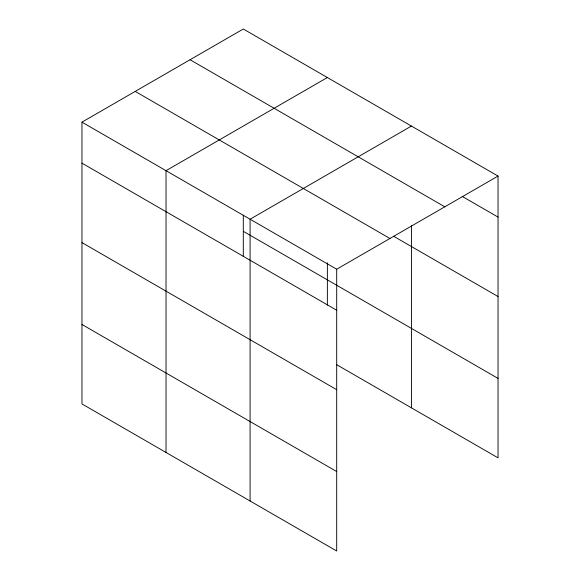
<?xml version="1.0" encoding="UTF-8"?>
<svg xmlns="http://www.w3.org/2000/svg" width="580" height="580" viewBox="0 0 580 580"><rect width="100%" height="100%" fill="white"/><g stroke="black" fill="none" stroke-linecap="round" stroke-linejoin="round"><path stroke-width="0.87" d="M336.697 389.688L336.697 269.221L81.961 122.148L81.961 403.926L336.697 551L336.697 389.688L81.961 242.614M411.43 225.765L411.43 407.849M336.704 364.704L498.039 457.852L498.039 176.073L243.303 29L81.961 122.148M327.367 77.531L166.025 170.679L166.025 452.465M411.43 126.07L250.089 219.218L250.089 500.997M336.697 269.221L498.039 176.073M462.144 196.366L498.039 217.087M190.059 59.74L444.795 206.813M393.523 236.198L498.039 296.539M135.205 91.408L389.941 238.481M243.303 231.326L498.039 378.399M81.961 163.161L336.697 310.235M81.961 324.474L336.697 471.547M327.367 262.769L327.367 305.138M243.303 215.137L243.303 256.606"/></g></svg>
